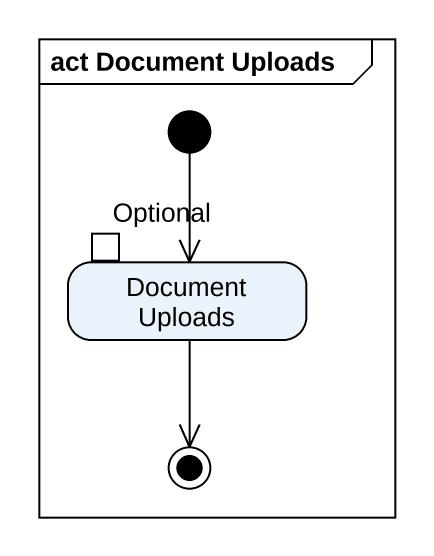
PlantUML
@startuml
mainframe act Document Uploads
hide empty description
state "Document Uploads" as Document_Uploads {
  state Optional <<inputPin>>
}
[*] --> Document_Uploads
Document_Uploads --> [*]
@enduml
